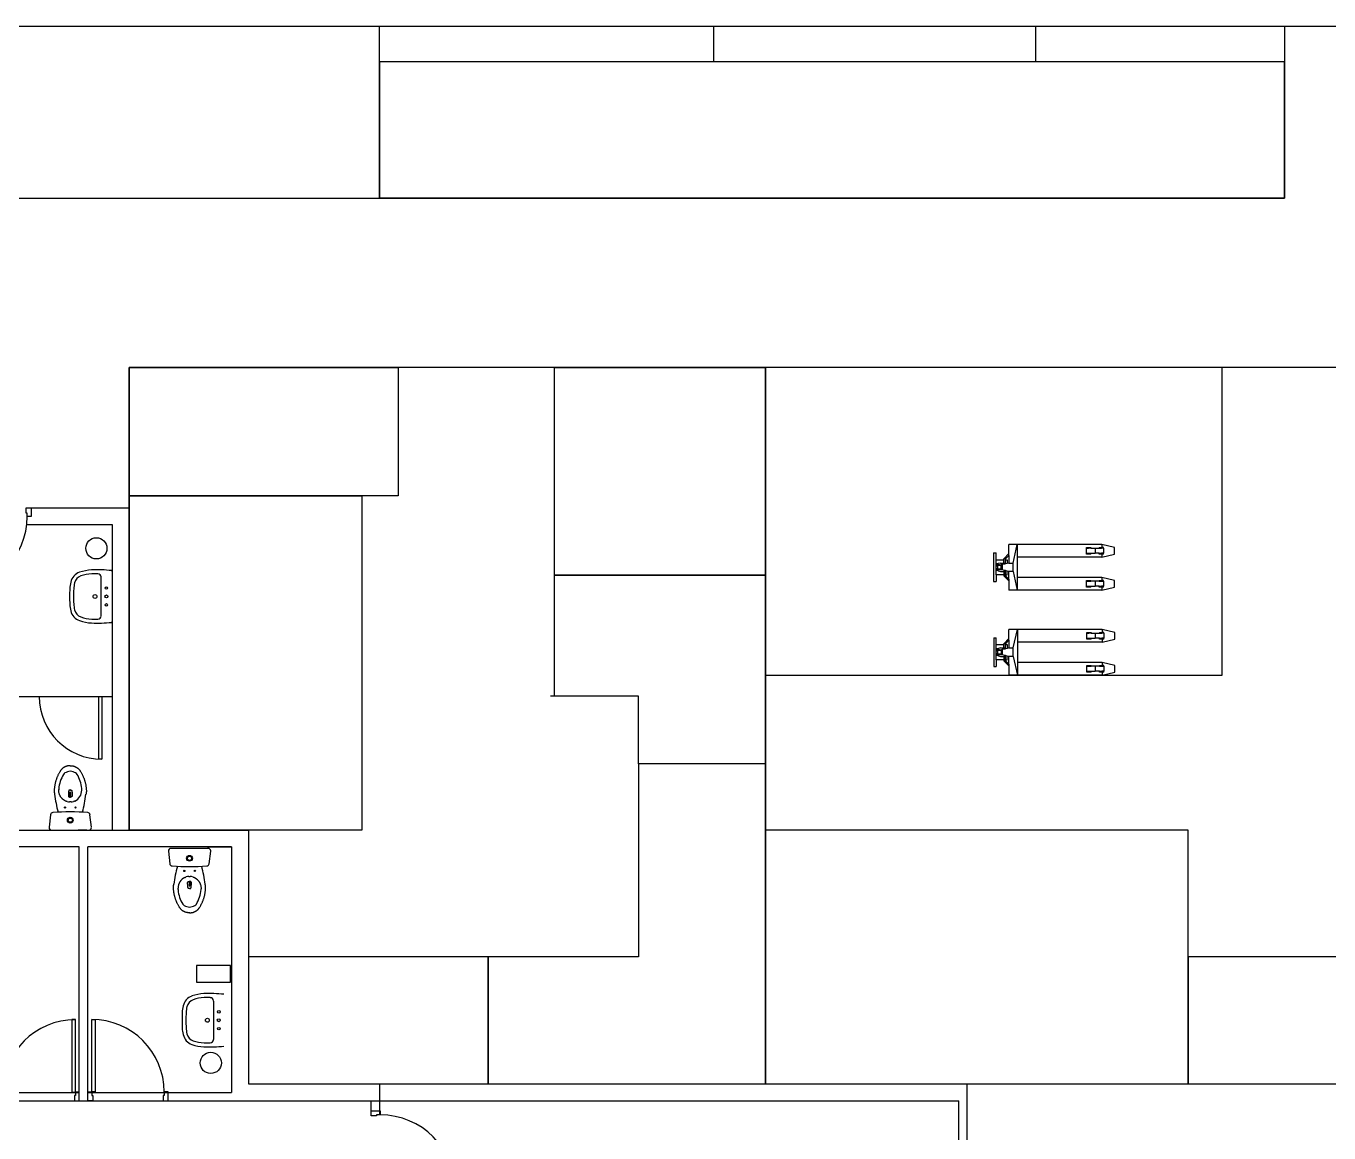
# Model space of a CAD drawing. Header units: millimetres. Extents: x 2164 to 32180, y 1376 to 2800.
# Drawn here: x 2179.69 to 2195.1, y 1393.54 to 1406.62 of the extents above; entities that cross this region are included whole.
import ezdxf

# ---------------------------------------------------------------- set-up
doc = ezdxf.new("R2010")
doc.units = ezdxf.units.MM
for name, color, linetype in [('1º piso muebles', 7, 'Continuous'), ('1º piso paredes', 73, 'Continuous'), ('2º piso paredes', 73, 'Continuous'), ('AR_Maquinas', 140, 'Continuous'), ('Edges', 7, 'Continuous'), ('Muebles_Fabrica', 7, 'Continuous'), ('Zonas_Fabrica', 10, 'Continuous')]:
    doc.layers.add(name, color=color, linetype=linetype)
doc.layers.get('Muebles_Fabrica').off()

# ---------------------------------------------------------------- blocks, each defined once
blk = doc.blocks.new('drakar planta')
at = {"linetype": 'Continuous'}
for p, q in [((9.368, 5.6), (9.368, 5.6)), ((9.368, 5.6), (9.385, 5.452)), ((9.397, 5.633), (9.397, 5.633)), ((9.839, 5.633), (9.397, 5.633)), ((9.839, 5.633), (9.839, 5.633)), ((9.851, 5.452), (9.868, 5.6)), ((9.868, 5.6), (9.868, 5.6)), ((9.385, 5.452), (9.385, 5.452)), ((9.851, 5.452), (9.851, 5.452)), ((9.613, 5.243), (9.613, 5.186)), ((9.618, 5.244), (9.615, 5.243)), ((9.618, 5.301), (9.626, 5.301)), ((9.62, 5.243), (9.618, 5.244)), ((9.618, 5.244), (9.618, 5.244)), ((9.622, 5.243), (9.622, 5.186)), ((9.482, 5.143), (9.482, 5.141)), ((9.622, 5.186), (9.613, 5.186)), ((9.754, 5.143), (9.753, 5.141)), ((9.754, 5.158), (9.754, 5.154)), ((9.754, 5.154), (9.754, 5.154))]:
    blk.add_line(p, q, dxfattribs=at)
at = {"ltscale": 0.01}
blk.add_line((9.609, 5.301), (9.618, 5.301), dxfattribs=at)
at = {"linetype": 'Continuous'}
for centre, radius in [((9.618, 5.516), 0.0342), ((9.618, 5.516), 0.0244), ((9.556, 5.367), 0.0072), ((9.68, 5.367), 0.0072)]:
    blk.add_circle(centre, radius, dxfattribs=at)
for centre, radius, start, end in [((9.397, 5.604), 0.0291, 90, 186.4831), ((9.839, 5.604), 0.0291, 0, 90), ((9.839, 5.604), 0.0291, 353.5169, 0), ((9.413, 5.455), 0.0291, 186.4831, 265.6595), ((9.618, 8.146), 2.728, 265.6595, 274.3405), ((10.948, 5.027), 1.526, 165.0155, 173.1331), ((8.286, 5.027), 1.528, 6.8679, 14.9756), ((9.822, 5.455), 0.0291, 274.3405, 353.5169), ((9.625, 5.161), 0.143, 115.2636, 179.6481), ((9.609, 5.188), 0.113, 90, 104.8453), ((9.626, 5.188), 0.113, 75.1657, 90), ((9.667, 5.162), 0.186, 179.8512, 185.6502), ((9.888, 5.183), 0.408, 185.2168, 185.7358), ((9.889, 5.183), 0.409, 185.9431, 210.6376), ((9.617, 5.16), 0.00101, 263.4365, 309.8712), ((9.618, 5.16), 0.00101, 230.1288, 276.5635), ((9.347, 5.183), 0.409, 329.3624, 354.7538), ((9.537, 5.164), 0.218, 354.506, 358.1692), ((9.576, 4.998), 0.0453, 211.4552, 242.0451), ((9.639, 5.117), 0.18, 242.0447, 263.2555), ((9.597, 5.117), 0.18, 276.7445, 297.9553), ((9.66, 4.998), 0.0453, 297.9549, 328.5855)]:
    blk.add_arc(centre, radius, start, end, dxfattribs=at)
for points, knots in [([(9.563, 5.291), (9.564, 5.291), (9.565, 5.291), (9.565, 5.292), (9.566, 5.292), (9.567, 5.292), (9.568, 5.293), (9.569, 5.293), (9.571, 5.294), (9.573, 5.295), (9.577, 5.296), (9.579, 5.297), (9.58, 5.297)], [0.8678487, 0.8678487, 0.8678487, 0.8678487, 0.8798629, 0.8798629, 0.8798629, 0.8909521, 0.9003997, 0.9091834, 0.9229673, 0.9427072, 0.9683896, 1, 1, 1, 1]), ([(9.617, 5.159), (9.616, 5.159), (9.615, 5.16), (9.612, 5.16), (9.611, 5.16), (9.608, 5.16), (9.607, 5.161), (9.605, 5.161), (9.604, 5.161), (9.603, 5.162), (9.602, 5.162), (9.602, 5.163), (9.601, 5.164), (9.601, 5.164), (9.601, 5.165), (9.601, 5.165), (9.601, 5.166), (9.6, 5.167), (9.6, 5.168), (9.599, 5.172), (9.599, 5.174), (9.598, 5.181), (9.597, 5.186), (9.597, 5.194), (9.596, 5.199), (9.596, 5.205), (9.596, 5.207), (9.595, 5.211), (9.595, 5.213), (9.595, 5.218), (9.595, 5.22), (9.595, 5.223), (9.595, 5.224), (9.595, 5.226), (9.595, 5.227), (9.595, 5.23), (9.595, 5.232), (9.597, 5.236), (9.599, 5.238), (9.602, 5.24), (9.603, 5.241), (9.605, 5.242), (9.606, 5.242), (9.608, 5.242), (9.609, 5.243), (9.61, 5.243), (9.611, 5.243), (9.613, 5.243), (9.614, 5.243), (9.615, 5.243), (9.615, 5.243), (9.615, 5.243), (9.615, 5.243)], [0, 0, 0, 0, 0.03125, 0.03125, 0.0625, 0.0625, 0.09375, 0.09375, 0.109375, 0.109375, 0.125, 0.125, 0.140625, 0.140625, 0.148438, 0.148438, 0.15625, 0.15625, 0.1875, 0.1875, 0.25, 0.25, 0.375, 0.375, 0.5, 0.5, 0.5625, 0.5625, 0.625, 0.625, 0.6875, 0.6875, 0.71875, 0.71875, 0.75, 0.75, 0.8125, 0.8125, 0.875, 0.875, 0.90625, 0.90625, 0.9375, 0.9375, 0.953125, 0.953125, 0.96875, 0.96875, 1, 1, 1, 1.000009, 1.000009, 1.000009, 1.000009]), ([(9.619, 5.159), (9.62, 5.159), (9.621, 5.16), (9.624, 5.16), (9.625, 5.16), (9.628, 5.16), (9.629, 5.161), (9.631, 5.161), (9.632, 5.161), (9.633, 5.162), (9.633, 5.162), (9.634, 5.163), (9.634, 5.164), (9.635, 5.164), (9.635, 5.165), (9.635, 5.165), (9.635, 5.166), (9.635, 5.167), (9.636, 5.168), (9.636, 5.172), (9.637, 5.174), (9.638, 5.181), (9.638, 5.186), (9.639, 5.194), (9.639, 5.199), (9.64, 5.205), (9.64, 5.207), (9.64, 5.211), (9.64, 5.213), (9.641, 5.218), (9.641, 5.22), (9.641, 5.223), (9.641, 5.224), (9.641, 5.226), (9.641, 5.227), (9.641, 5.23), (9.64, 5.232), (9.638, 5.236), (9.637, 5.238), (9.634, 5.24), (9.633, 5.241), (9.631, 5.242), (9.63, 5.242), (9.628, 5.242), (9.627, 5.243), (9.626, 5.243), (9.625, 5.243), (9.623, 5.243), (9.622, 5.243), (9.62, 5.243)], [0, 0, 0, 0, 0.03125, 0.03125, 0.0625, 0.0625, 0.09375, 0.09375, 0.109375, 0.109375, 0.125, 0.125, 0.140625, 0.140625, 0.1484375, 0.1484375, 0.15625, 0.15625, 0.1875, 0.1875, 0.25, 0.25, 0.375, 0.375, 0.5, 0.5, 0.5625, 0.5625, 0.625, 0.625, 0.6875, 0.6875, 0.71875, 0.71875, 0.75, 0.75, 0.8125, 0.8125, 0.875, 0.875, 0.90625, 0.90625, 0.9375, 0.9375, 0.953125, 0.953125, 0.96875, 0.96875, 0.9999928, 0.9999928, 0.9999928, 0.9999928]), ([(9.655, 5.297), (9.657, 5.297), (9.659, 5.296), (9.662, 5.295), (9.664, 5.294), (9.666, 5.293), (9.669, 5.292), (9.671, 5.291), (9.674, 5.29), (9.677, 5.289), (9.68, 5.287), (9.682, 5.286), (9.684, 5.285), (9.686, 5.283), (9.69, 5.281), (9.693, 5.279), (9.698, 5.275), (9.704, 5.271), (9.71, 5.266), (9.716, 5.259), (9.723, 5.251), (9.729, 5.243), (9.735, 5.235), (9.739, 5.226), (9.744, 5.217), (9.747, 5.207), (9.751, 5.195), (9.753, 5.184), (9.754, 5.171), (9.755, 5.163), (9.754, 5.158)], [0, 0, 0, 0, 0.03073, 0.0557919, 0.0752101, 0.0908298, 0.1057126, 0.128628, 0.1479371, 0.1642292, 0.1850908, 0.1958664, 0.2064561, 0.220969, 0.23993, 0.2633379, 0.294561, 0.3312722, 0.3734704, 0.4211544, 0.4743227, 0.5329738, 0.5805653, 0.6312404, 0.6849983, 0.7418381, 0.8017591, 0.8647604, 0.930841, 0.9987863, 0.9987863, 0.9987863, 0.9987863])]:
    blk.add_open_spline(points, degree=3, knots=knots, dxfattribs=at)
for points, weights, degree, knots in [([(9.618, 4.873), (9.617, 4.873), (9.616, 4.873), (9.542, 4.87), (9.502, 4.932), (9.435, 5.036), (9.428, 5.159), (9.428, 5.16), (9.428, 5.161), (9.427, 5.174), (9.429, 5.188)], [1, 0.999818026965, 1, 0.869595072185, 1, 0.965853886877, 1, 0.999997543195, 1, 0.96771874759, 0.94216281398], 2, [0, 0, 0, 0.004294, 0.004294, 0.32836, 0.32836, 0.929345, 0.929345, 0.934486, 0.934486, 1, 1, 1]), ([(9.429, 5.188), (9.43, 5.195), (9.431, 5.202), (9.432, 5.209), (9.432, 5.209), (9.433, 5.21), (9.433, 5.21)], [0.94216281398, 0.929295544402, 0.917706959429, 0.907397059062, 0.907397059062, 0.907397059062, 0.907397059062], 3, [0, 0, 0, 0, 0.08501565, 0.08501565, 0.08501565, 0.08958153, 0.08958153, 0.08958153, 0.08958153]), ([(9.618, 4.873), (9.619, 4.873), (9.62, 4.873), (9.694, 4.87), (9.734, 4.932), (9.801, 5.036), (9.808, 5.159), (9.808, 5.16), (9.808, 5.161), (9.808, 5.174), (9.807, 5.188)], [1, 0.999818026965, 1, 0.869595072185, 1, 0.965853886877, 1, 0.999997543195, 1, 0.96771874759, 0.94216281398], 2, [0, 0, 0, 0.004294, 0.004294, 0.32836, 0.32836, 0.929345, 0.929345, 0.934486, 0.934486, 1, 1, 1]), ([(9.807, 5.188), (9.806, 5.195), (9.805, 5.202), (9.803, 5.209), (9.803, 5.209), (9.803, 5.21), (9.803, 5.21)], [0.94216281398, 0.929356038323, 0.91781595237, 0.907542556122, 0.907542556122, 0.907542556122, 0.907542556122], 3, [0, 0, 0, 0, 0.08461596, 0.08461596, 0.08461596, 0.08948508, 0.08948508, 0.08948508, 0.08948508])]:
    blk.add_rational_spline(points, weights, degree=degree, knots=knots, dxfattribs=at)
blk.add_open_spline([(9.595, 5.229), (9.595, 5.229), (9.595, 5.229), (9.595, 5.229)], degree=3, dxfattribs=at)
blk = doc.blocks.new('pallet jackpl')
at = {"layer": 'Edges'}
for p, q in [((3.366, 3.598), (3.266, 3.598)), ((3.266, 3.49), (3.266, 3.598)), ((3.316, 3.378), (3.366, 3.598)), ((4.366, 3.598), (3.366, 3.598)), ((3.366, 3.598), (3.366, 3.448)), ((4.186, 3.563), (4.21, 3.563)), ((4.186, 3.553), (4.186, 3.563)), ((4.186, 3.493), (4.186, 3.553)), ((4.186, 3.553), (4.21, 3.553)), ((4.21, 3.563), (4.21, 3.553)), ((4.21, 3.563), (4.236, 3.563)), ((4.236, 3.553), (4.21, 3.553)), ((4.236, 3.563), (4.236, 3.553)), ((4.236, 3.553), (4.286, 3.553)), ((4.286, 3.553), (4.286, 3.493)), ((4.286, 3.553), (4.336, 3.553)), ((4.336, 3.563), (4.336, 3.553)), ((4.336, 3.563), (4.362, 3.563)), ((4.336, 3.553), (4.362, 3.553)), ((4.362, 3.553), (4.362, 3.563)), ((4.362, 3.563), (4.366, 3.563)), ((4.386, 3.553), (4.362, 3.553)), ((4.366, 3.598), (4.366, 3.563)), ((4.516, 3.563), (4.366, 3.598)), ((4.386, 3.563), (4.366, 3.563)), ((4.386, 3.553), (4.386, 3.563)), ((4.386, 3.553), (4.386, 3.493)), ((4.516, 3.483), (4.516, 3.563)), ((3.086, 3.498), (3.116, 3.498)), ((3.086, 3.498), (3.086, 3.158)), ((3.116, 3.418), (3.116, 3.498)), ((3.116, 3.368), (3.116, 3.418)), ((3.116, 3.418), (3.206, 3.418)), ((3.266, 3.49), (3.206, 3.428)), ((3.206, 3.418), (3.206, 3.428)), ((3.226, 3.428), (3.206, 3.428)), ((3.206, 3.378), (3.206, 3.418)), ((3.266, 3.469), (3.226, 3.428)), ((3.226, 3.418), (3.226, 3.428)), ((3.226, 3.369), (3.226, 3.418)), ((3.226, 3.418), (3.246, 3.418)), ((3.246, 3.418), (3.246, 3.373)), ((3.266, 3.469), (3.266, 3.49)), ((3.266, 3.469), (3.266, 3.378)), ((3.366, 3.448), (3.366, 3.208)), ((4.366, 3.448), (3.366, 3.448)), ((4.186, 3.483), (4.186, 3.493)), ((4.186, 3.493), (4.21, 3.493)), ((4.21, 3.483), (4.186, 3.483)), ((4.21, 3.483), (4.21, 3.493)), ((4.21, 3.493), (4.236, 3.493)), ((4.236, 3.483), (4.21, 3.483)), ((4.236, 3.483), (4.236, 3.493)), ((4.236, 3.493), (4.286, 3.493)), ((4.336, 3.493), (4.286, 3.493)), ((4.336, 3.493), (4.362, 3.493)), ((4.336, 3.483), (4.336, 3.493)), ((4.362, 3.483), (4.336, 3.483)), ((4.362, 3.483), (4.362, 3.493)), ((4.386, 3.493), (4.362, 3.493)), ((4.366, 3.483), (4.362, 3.483)), ((4.366, 3.448), (4.516, 3.483)), ((4.366, 3.483), (4.366, 3.448)), ((4.386, 3.483), (4.366, 3.483)), ((4.386, 3.483), (4.386, 3.493)), ((3.116, 3.358), (3.116, 3.368)), ((3.138, 3.368), (3.116, 3.368)), ((3.128, 3.358), (3.116, 3.358)), ((3.116, 3.348), (3.116, 3.358)), ((3.116, 3.348), (3.123, 3.345)), ((3.116, 3.343), (3.116, 3.348)), ((3.123, 3.345), (3.116, 3.343)), ((3.116, 3.313), (3.116, 3.343)), ((3.116, 3.313), (3.123, 3.311)), ((3.116, 3.308), (3.116, 3.313)), ((3.123, 3.311), (3.116, 3.308)), ((3.116, 3.298), (3.116, 3.308)), ((3.128, 3.298), (3.116, 3.298)), ((3.116, 3.288), (3.116, 3.298)), ((3.116, 3.238), (3.116, 3.288)), ((3.138, 3.288), (3.116, 3.288)), ((3.206, 3.238), (3.116, 3.238)), ((3.116, 3.238), (3.116, 3.158)), ((3.136, 3.348), (3.123, 3.345)), ((3.123, 3.311), (3.136, 3.308)), ((3.138, 3.368), (3.128, 3.358)), ((3.156, 3.358), (3.128, 3.358)), ((3.128, 3.298), (3.138, 3.288)), ((3.156, 3.298), (3.128, 3.298)), ((3.136, 3.308), (3.136, 3.348)), ((3.156, 3.348), (3.136, 3.348)), ((3.136, 3.308), (3.156, 3.308)), ((3.141, 3.372), (3.138, 3.368)), ((3.138, 3.288), (3.141, 3.285)), ((3.166, 3.378), (3.141, 3.372)), ((3.141, 3.285), (3.166, 3.278)), ((3.156, 3.358), (3.156, 3.348)), ((3.156, 3.358), (3.176, 3.358)), ((3.176, 3.348), (3.156, 3.348)), ((3.156, 3.308), (3.156, 3.298)), ((3.156, 3.308), (3.176, 3.308)), ((3.176, 3.298), (3.156, 3.298)), ((3.166, 3.378), (3.206, 3.378)), ((3.166, 3.278), (3.206, 3.278)), ((3.176, 3.358), (3.176, 3.348)), ((3.186, 3.358), (3.176, 3.358)), ((3.176, 3.308), (3.176, 3.348)), ((3.176, 3.348), (3.186, 3.348)), ((3.176, 3.308), (3.176, 3.298)), ((3.176, 3.308), (3.186, 3.308)), ((3.186, 3.298), (3.176, 3.298)), ((3.216, 3.366), (3.186, 3.359)), ((3.186, 3.359), (3.186, 3.358)), ((3.186, 3.358), (3.186, 3.348)), ((3.186, 3.348), (3.186, 3.308)), ((3.186, 3.308), (3.186, 3.298)), ((3.216, 3.29), (3.186, 3.298)), ((3.186, 3.298), (3.186, 3.298)), ((3.206, 3.378), (3.216, 3.378)), ((3.206, 3.278), (3.206, 3.238)), ((3.216, 3.278), (3.206, 3.278)), ((3.206, 3.238), (3.206, 3.228)), ((3.216, 3.378), (3.216, 3.366)), ((3.226, 3.369), (3.216, 3.366)), ((3.216, 3.29), (3.216, 3.278)), ((3.226, 3.288), (3.216, 3.29)), ((3.246, 3.373), (3.226, 3.369)), ((3.226, 3.238), (3.226, 3.288)), ((3.246, 3.283), (3.226, 3.288)), ((3.226, 3.228), (3.226, 3.238)), ((3.226, 3.238), (3.246, 3.238)), ((3.266, 3.378), (3.246, 3.373)), ((3.246, 3.238), (3.246, 3.283)), ((3.266, 3.278), (3.246, 3.283)), ((3.266, 3.378), (3.316, 3.378)), ((3.316, 3.278), (3.266, 3.278)), ((3.266, 3.187), (3.266, 3.278)), ((3.316, 3.278), (3.316, 3.378)), ((3.316, 3.278), (3.366, 3.058)), ((3.086, 3.158), (3.116, 3.158)), ((3.266, 3.167), (3.206, 3.228)), ((3.206, 3.228), (3.226, 3.228)), ((3.266, 3.187), (3.226, 3.228)), ((3.266, 3.187), (3.266, 3.167)), ((3.266, 3.167), (3.266, 3.058)), ((4.366, 3.208), (3.366, 3.208)), ((3.366, 3.208), (3.366, 3.058)), ((4.186, 3.173), (4.21, 3.173)), ((4.186, 3.163), (4.186, 3.173)), ((4.186, 3.103), (4.186, 3.163)), ((4.186, 3.163), (4.21, 3.163)), ((4.186, 3.093), (4.186, 3.103)), ((4.186, 3.103), (4.21, 3.103)), ((4.21, 3.093), (4.186, 3.093)), ((4.21, 3.173), (4.21, 3.163)), ((4.21, 3.173), (4.236, 3.173)), ((4.21, 3.163), (4.236, 3.163)), ((4.21, 3.093), (4.21, 3.103)), ((4.21, 3.103), (4.236, 3.103)), ((4.236, 3.093), (4.21, 3.093)), ((4.236, 3.173), (4.236, 3.163)), ((4.286, 3.163), (4.236, 3.163)), ((4.236, 3.093), (4.236, 3.103)), ((4.236, 3.103), (4.286, 3.103)), ((4.286, 3.163), (4.286, 3.103)), ((4.336, 3.163), (4.286, 3.163)), ((4.336, 3.103), (4.286, 3.103)), ((4.336, 3.163), (4.336, 3.173)), ((4.336, 3.173), (4.362, 3.173)), ((4.336, 3.163), (4.362, 3.163)), ((4.336, 3.093), (4.336, 3.103)), ((4.336, 3.103), (4.362, 3.103)), ((4.362, 3.093), (4.336, 3.093)), ((4.362, 3.163), (4.362, 3.173)), ((4.362, 3.173), (4.366, 3.173)), ((4.362, 3.163), (4.386, 3.163)), ((4.362, 3.093), (4.362, 3.103)), ((4.386, 3.103), (4.362, 3.103)), ((4.366, 3.093), (4.362, 3.093)), ((4.516, 3.173), (4.366, 3.208)), ((4.366, 3.208), (4.366, 3.173)), ((4.386, 3.173), (4.366, 3.173)), ((4.386, 3.093), (4.366, 3.093)), ((4.366, 3.093), (4.366, 3.058)), ((4.366, 3.058), (4.516, 3.093)), ((4.386, 3.163), (4.386, 3.173)), ((4.386, 3.163), (4.386, 3.103)), ((4.386, 3.093), (4.386, 3.103)), ((4.516, 3.093), (4.516, 3.173)), ((3.366, 3.058), (3.266, 3.058)), ((4.366, 3.058), (3.366, 3.058))]:
    blk.add_line(p, q, dxfattribs=at)

msp = doc.modelspace()

# ---------------------------------------------------------------- linework, layer by layer
msp.add_line((2173.117, 1406.622), (2210.217, 1406.622))
at = {"layer": '1º piso muebles'}
for p, q in [((2180.582, 1399.674), (2180.582, 1400.087)), ((2180.712, 1400.176), (2180.712, 1399.584)), ((2178.715, 1398.697), (2180.712, 1398.697)), ((2181.911, 1394.665), (2181.911, 1395.078))]:
    msp.add_line(p, q, dxfattribs=at)
for points in [[(2179.706, 1400.824), (2179.706, 1400.865), (2179.695, 1400.865), (2179.695, 1400.929), (2179.753, 1400.929), (2179.753, 1400.824), (2179.706, 1400.824)], [(2180.275, 1394.021), (2180.275, 1393.981), (2180.264, 1393.981), (2180.264, 1393.917), (2180.322, 1393.917), (2180.322, 1394.021), (2180.275, 1394.021)], [(2180.468, 1394.024), (2180.468, 1393.983), (2180.48, 1393.983), (2180.48, 1393.919), (2180.422, 1393.919), (2180.422, 1394.024), (2180.468, 1394.024)], [(2181.325, 1394.024), (2181.325, 1393.983), (2181.314, 1393.983), (2181.314, 1393.919), (2181.372, 1393.919), (2181.372, 1394.024), (2181.325, 1394.024)], [(2183.879, 1393.753), (2183.837, 1393.753), (2183.837, 1393.741), (2183.771, 1393.741), (2183.771, 1393.801), (2183.879, 1393.801), (2183.879, 1393.753)]]:
    msp.add_lwpolyline(points, dxfattribs=at)
for points in [[(2180.588, 1398.697), (2180.588, 1397.957), (2180.553, 1397.957), (2180.553, 1398.697)], [(2182.108, 1395.52), (2181.708, 1395.52), (2181.708, 1395.32), (2182.108, 1395.32)], [(2180.275, 1394.021), (2180.275, 1394.879), (2180.235, 1394.879), (2180.235, 1394.021)], [(2180.468, 1394.024), (2180.468, 1394.881), (2180.509, 1394.881), (2180.509, 1394.024)]]:
    msp.add_lwpolyline(points, close=True, dxfattribs=at)
for centre, radius in [((2180.524, 1400.449), 0.125), ((2180.642, 1399.98), 0.015), ((2180.507, 1399.88), 0.023), ((2180.642, 1399.88), 0.0175), ((2180.642, 1399.78), 0.015), ((2181.971, 1394.971), 0.015), ((2181.836, 1394.871), 0.023), ((2181.971, 1394.871), 0.0175), ((2181.971, 1394.771), 0.015), ((2181.876, 1394.367), 0.125)]:
    msp.add_circle(centre, radius, dxfattribs=at)
for centre, radius, start, end in [((2178.849, 1400.824), 0.857, 270, 0), ((2180.377, 1400.015), 0.16, 109.3406, 167.4429), ((2180.377, 1400.015), 0.114, 109.3406, 167.4429), ((2180.49, 1399.694), 0.5, 92.693, 109.3406), ((2180.49, 1399.694), 0.454, 92.693, 109.3406), ((2180.537, 1398.695), 1.5, 83.6262, 92.693), ((2180.491, 1398.694), 1.454, 88.0234, 90.898), ((2180.541, 1400.107), 0.04, 5.5937, 89.6995), ((2180.332, 1400.087), 0.25, 0, 5.5937), ((2180.702, 1400.176), 0.01, 0, 83.6262), ((2181.707, 1399.88), 1.5, 176.4982, 183.5018), ((2180.709, 1399.941), 0.5, 167.4429, 176.4982), ((2181.707, 1399.88), 1.454, 176.4982, 183.5018), ((2180.709, 1399.941), 0.454, 167.4429, 176.4982), ((2180.709, 1399.819), 0.5, 183.5018, 192.5571), ((2180.709, 1399.819), 0.454, 183.5018, 192.5571), ((2180.377, 1399.745), 0.16, 192.5571, 250.6594), ((2180.377, 1399.745), 0.114, 192.5571, 250.6594), ((2180.49, 1400.066), 0.454, 250.6594, 267.307), ((2180.491, 1401.066), 1.454, 269.102, 271.9766), ((2180.541, 1399.653), 0.04, 270.3005, 354.4063), ((2180.332, 1399.674), 0.25, 354.4063, 360), ((2180.49, 1400.066), 0.5, 250.6594, 267.307), ((2180.537, 1401.065), 1.5, 267.307, 276.3738), ((2180.702, 1399.584), 0.01, 276.3738, 0), ((2180.588, 1398.697), 0.74, 180, 270), ((2181.706, 1395.006), 0.16, 109.3406, 167.4429), ((2181.818, 1394.686), 0.5, 92.693, 109.3406), ((2181.818, 1394.686), 0.454, 92.693, 109.3406), ((2181.865, 1393.687), 1.5, 83.6262, 92.693), ((2181.82, 1393.685), 1.454, 88.0234, 90.898), ((2181.87, 1395.098), 0.04, 5.5937, 89.6995), ((2182.037, 1394.933), 0.5, 167.4429, 176.4982), ((2182.037, 1394.933), 0.454, 167.4429, 176.4982), ((2181.706, 1395.006), 0.114, 109.3406, 167.4429), ((2181.661, 1395.078), 0.25, 0, 5.5937), ((2180.275, 1394.021), 0.857, 90, 180), ((2180.468, 1394.024), 0.857, 0, 90), ((2183.036, 1394.871), 1.5, 176.4982, 183.5018), ((2183.036, 1394.871), 1.454, 176.4982, 183.5018), ((2182.037, 1394.81), 0.5, 183.5018, 192.5571), ((2181.706, 1394.736), 0.16, 192.5571, 250.6594), ((2182.037, 1394.81), 0.454, 183.5018, 192.5571), ((2181.706, 1394.736), 0.114, 192.5571, 250.6594), ((2181.818, 1395.057), 0.5, 250.6594, 267.307), ((2181.818, 1395.057), 0.454, 250.6594, 267.307), ((2181.865, 1396.056), 1.5, 267.307, 276.3738), ((2181.82, 1396.058), 1.454, 269.102, 271.9766), ((2181.87, 1394.644), 0.04, 270.3005, 354.4063), ((2181.661, 1394.665), 0.25, 354.4063, 360), ((2183.879, 1392.868), 0.885, 0, 90)]:
    msp.add_arc(centre, radius, start, end, dxfattribs=at)
at = {"layer": '1º piso paredes'}
for p, q in [((2179.695, 1400.929), (2180.912, 1400.929)), ((2180.912, 1400.929), (2180.912, 1397.119)), ((2179.701, 1400.729), (2180.712, 1400.729)), ((2180.712, 1400.729), (2180.712, 1397.119)), ((2178.717, 1397.119), (2180.712, 1397.119)), ((2180.41, 1397.119), (2180.31, 1397.119)), ((2180.512, 1397.119), (2180.712, 1397.119)), ((2180.912, 1397.119), (2182.322, 1397.119)), ((2182.322, 1397.119), (2182.322, 1396.919)), ((2182.322, 1397.119), (2182.322, 1394.119)), ((2180.322, 1396.919), (2178.622, 1396.919)), ((2180.322, 1394.019), (2180.322, 1396.919)), ((2180.422, 1394.019), (2180.422, 1396.919)), ((2182.122, 1396.919), (2180.422, 1396.919)), ((2182.122, 1396.919), (2182.122, 1394.019)), ((2182.322, 1396.919), (2182.322, 1394.119)), ((2182.322, 1394.119), (2183.771, 1394.119)), ((2183.771, 1394.119), (2183.871, 1394.119)), ((2183.871, 1394.119), (2183.871, 1393.753)), ((2180.264, 1393.919), (2180.48, 1393.919)), ((2180.275, 1394.019), (2180.322, 1394.019)), ((2180.422, 1394.019), (2180.468, 1394.019)), ((2181.314, 1393.919), (2183.771, 1393.919)), ((2181.325, 1394.019), (2182.122, 1394.019)), ((2183.771, 1393.741), (2183.771, 1393.919))]:
    msp.add_line(p, q, dxfattribs=at)
at = {"layer": '2º piso paredes'}
for p, q in [((2173.117, 1397.119), (2182.322, 1397.119)), ((2180.912, 1397.119), (2182.322, 1397.119)), ((2182.322, 1397.119), (2182.322, 1394.119)), ((2180.322, 1396.919), (2178.622, 1396.919)), ((2180.322, 1394.019), (2180.322, 1396.919)), ((2180.422, 1394.019), (2180.422, 1396.919)), ((2182.122, 1396.919), (2180.422, 1396.919)), ((2181.839, 1396.919), (2182.122, 1396.919)), ((2182.122, 1396.919), (2182.122, 1394.019)), ((2182.322, 1394.119), (2190.819, 1394.119)), ((2185.155, 1394.119), (2199.42, 1394.119)), ((2190.819, 1390.959), (2190.819, 1394.119)), ((2178.522, 1393.919), (2190.719, 1393.919)), ((2178.622, 1394.019), (2180.322, 1394.019)), ((2180.422, 1394.019), (2182.122, 1394.019)), ((2190.719, 1390.959), (2190.719, 1393.919))]:
    msp.add_line(p, q, dxfattribs=at)
at = {"layer": 'AR_Maquinas'}
for points in [[(2187.819, 1406.622), (2187.819, 1406.2), (2183.869, 1406.2), (2183.869, 1406.622)], [(2194.569, 1406.622), (2194.569, 1406.2), (2191.631, 1406.2), (2191.631, 1406.622)], [(2180.912, 1400.929), (2180.912, 1400.929), (2180.912, 1402.587), (2184.091, 1402.587), (2184.091, 1401.069), (2180.912, 1401.069), (2180.912, 1400.929)], [(2188.433, 1402.587), (2188.433, 1400.13), (2185.939, 1400.13), (2185.939, 1402.587), (2188.433, 1402.587)], [(2193.834, 1402.587), (2188.433, 1402.587), (2188.433, 1398.951), (2193.834, 1398.951), (2193.834, 1402.587)], [(2185.939, 1398.703), (2185.939, 1400.13), (2188.433, 1400.13), (2188.433, 1397.903), (2186.933, 1397.903), (2186.933, 1398.703), (2185.893, 1398.703)], [(2185.155, 1395.62), (2185.155, 1394.119), (2188.433, 1394.119), (2188.433, 1397.903), (2186.933, 1397.903), (2186.933, 1395.62), (2185.155, 1395.62)], [(2193.433, 1397.119), (2188.433, 1397.119), (2188.433, 1394.119), (2193.433, 1394.119), (2193.433, 1397.119)], [(2193.433, 1395.619), (2193.433, 1394.119), (2196.065, 1394.119), (2196.065, 1395.619), (2193.433, 1395.619)]]:
    msp.add_lwpolyline(points, dxfattribs=at)
for points in [[(2183.869, 1404.587), (2194.569, 1404.587), (2194.569, 1406.2), (2183.869, 1406.2)], [(2183.662, 1397.119), (2180.912, 1397.119), (2180.912, 1401.069), (2183.662, 1401.069)], [(2185.155, 1395.62), (2182.322, 1395.62), (2182.322, 1394.119), (2185.155, 1394.119)]]:
    msp.add_lwpolyline(points, close=True, dxfattribs=at)
at = {"layer": 'Zonas_Fabrica'}
for p, q in [((2183.869, 1404.587), (2183.869, 1406.622)), ((2173.417, 1404.587), (2183.869, 1404.587))]:
    msp.add_line(p, q, dxfattribs=at)
for points in [[(2194.569, 1406.622), (2194.569, 1404.587), (2188.49, 1404.587), (2188.49, 1404.587), (2183.869, 1404.587), (2183.869, 1406.622)], [(2180.912, 1402.587), (2180.912, 1400.929), (2180.912, 1400.929), (2180.912, 1397.119), (2182.322, 1397.119), (2182.322, 1394.119), (2188.433, 1394.119), (2188.433, 1402.587), (2180.912, 1402.587)], [(2188.433, 1402.587), (2188.433, 1394.119), (2201.05, 1394.119), (2201.05, 1402.587), (2187.045, 1402.587)]]:
    msp.add_lwpolyline(points, dxfattribs=at)

# ---------------------------------------------------------------- block references
at = {"layer": '1º piso muebles', "rotation": 180}
msp.add_blockref('drakar planta', (2189.833, 1402.752), dxfattribs=at)
at = {"layer": '1º piso muebles'}
msp.add_blockref('drakar planta', (2172.007, 1391.269), dxfattribs=at)
at = {"layer": 'Muebles_Fabrica'}
for p in [(2188.045, 1396.897), (2188.047, 1395.893)]:
    msp.add_blockref('pallet jackpl', p, dxfattribs=at)

doc.saveas('drawing.dxf')
